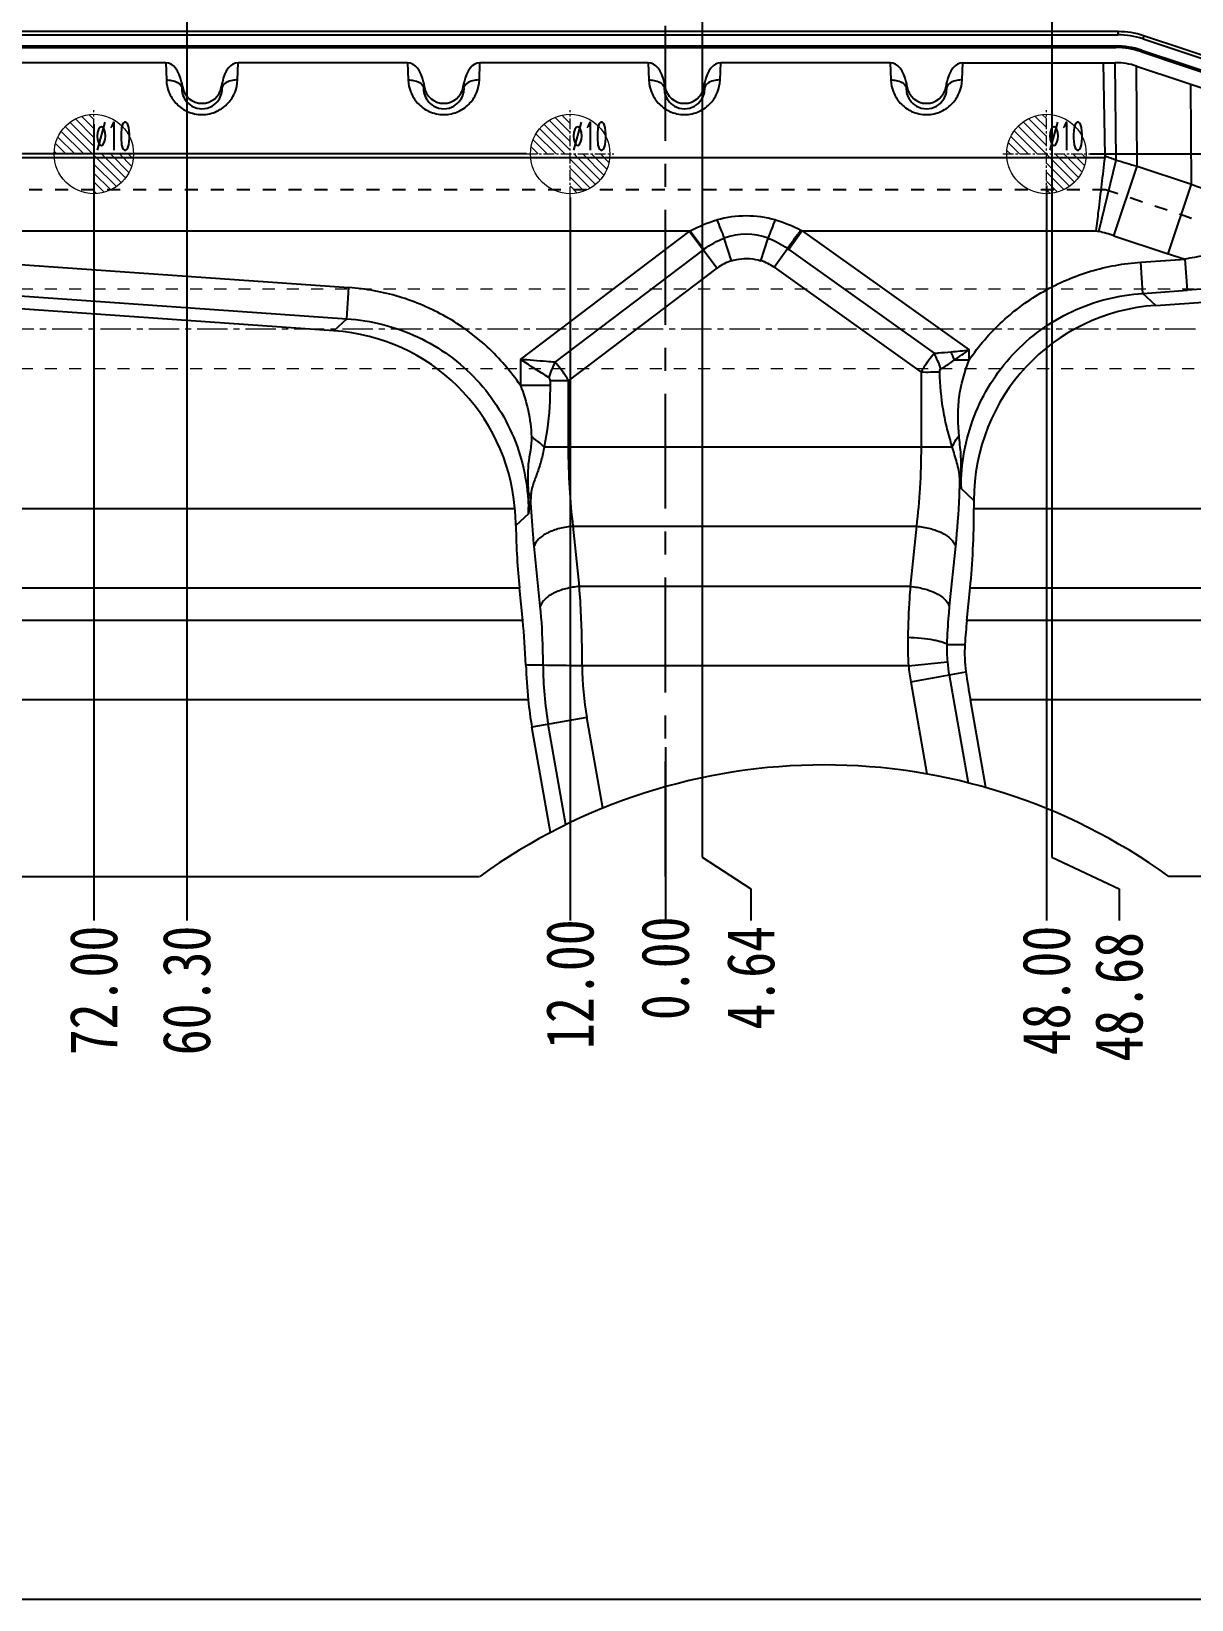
# Model space of a CAD drawing. Header units: millimetres. Extents: x 1205 to 2192, y -3369 to -2218.
# Drawn here: x 1503.3 to 1649.5, y -2752.1 to -2554.6 of the extents above; entities that cross this region are included whole.
import ezdxf

# ---------------------------------------------------------------- set-up
doc = ezdxf.new("R2010")
doc.units = ezdxf.units.MM
doc.header["$LTSCALE"] = 16.335
doc.header["$PDMODE"] = 3
doc.header["$PDSIZE"] = 0.3125
doc.linetypes.add('CENTER', pattern=[0.6, 0.375, -0.075, 0.075, -0.075])
doc.linetypes.add('HIDDEN', pattern=[0.2, 0.1, -0.1])
doc.layers.get('0').update_dxf_attribs({"linetype": 'CONTINUOUS'})
doc.layers.get('Defpoints').update_dxf_attribs({"linetype": 'CONTINUOUS'})
doc.layers.add('cool', color=153, linetype='HIDDEN', lineweight=9)
doc.layers.add('epin', color=13, linetype='CONTINUOUS', lineweight=9)
doc.layers.add('DEFAULT_2', color=8, linetype='HIDDEN')
doc.layers.add('DIM', color=3, linetype='CONTINUOUS')
doc.styles.get("Standard").update_dxf_attribs({"font": 'txt', "width": 0.8})
doc.styles.add('TXT05', font='txt.shx', dxfattribs={"width": 0.5, "bigfont": 'gbcbig.shx'})
doc.dimstyles.new('11', dxfattribs={"dimtxt": 10, "dimasz": 10, "dimexe": 0, "dimexo": 0, "dimgap": 0, "dimtad": 0, "dimzin": 0, "dimdsep": 46, "dimtxsty": 'Standard', "dimcen": 0, "dimclrd": 4, "dimclre": 4, "dimclrt": 6, "dimazin": 0, "dimtfac": 1, "dimtofl": 0, "dimtmove": 0, "dimatfit": 3, "dimfxl": 0, "dimtolj": 1, "dimtzin": 0, "dimarcsym": 0})

# ---------------------------------------------------------------- blocks, each defined once
blk = doc.blocks.new('*D194')
at = {"layer": 'Defpoints', "color": 0, "transparency": 16777216}
for p in [(1522.14, -2484.59), (1523.64, -2487.75)]:
    blk.add_point(p, dxfattribs=at)
at = {"layer": 'DIM', "color": 4, "lineweight": -2, "transparency": 16777216}
blk.add_line((1525.36, -2491.36), (1524.5, -2489.56), dxfattribs=at)
at = {"layer": 'DIM', "color": 4, "transparency": 16777216}
blk.add_solid([(1524.8, -2489.41), (1524.2, -2489.7), (1523.64, -2487.75)], dxfattribs=at)
at = {"layer": 'DIM', "color": 6, "transparency": 16777216, "insert": (1533.61, -2508.73), "char_height": 6, "attachment_point": 5, "rotation": 295.411}
blk.add_mtext('\\A1;∅3.50(\\M+5CFE2\\M+5D5EB)', dxfattribs=at)
blk = doc.blocks.new('02')
at = {"layer": 'cool', "ltscale": 0.932966}
for p, q in [((1262.52, -963.86), (1863.86, -963.86)), ((1262.52, -973.86), (1863.86, -973.86))]:
    blk.add_line(p, q, dxfattribs=at)
at = {"layer": 'cool', "color": 1, "linetype": 'CENTER', "ltscale": 0.621977}
blk.add_line((1248.19, -968.86), (1878.19, -968.86), dxfattribs=at)
blk = doc.blocks.new('epin_ejp_10')
at = {"layer": 'epin'}
h = blk.add_hatch(dxfattribs=at)
h.set_pattern_fill('_ANSI31', color=123, scale=0.25, angle=90, style=0)
h.set_pattern_definition([(135, (-1645.23396, 6741.0989), (-0.56126601, -0.56126601), [])])
h.paths.add_polyline_path([(0, 5, 0.414214), (-5, 0), (0, 0)])
h.paths.add_polyline_path([(5, 0), (0, 0), (0, -5, 0.414214)])
at = {"layer": 'epin', "color": 1, "linetype": 'CENTER', "ltscale": 0.219913}
for p, q in [((0, -5.5), (0, 5.5)), ((-5.5, 0), (5.5, 0))]:
    blk.add_line(p, q, dxfattribs=at)
at = {"layer": 'epin'}
blk.add_circle((0, 0), 5, dxfattribs=at)
at = {"layer": 'epin', "color": 6, "style": 'TXT05', "width": 0.5}
blk.add_text('%%c10', height=3.5, dxfattribs=at).set_placement((0.2, 0.5))
blk = doc.blocks.new('*D256')
at = {"layer": 'Defpoints', "color": 0, "transparency": 16777216}
for p in [(1583.19, -2471.02), (1636.69, -2570.02), (1910.43, -2570.02)]:
    blk.add_point(p, dxfattribs=at)
at = {"layer": 'DIM', "color": 4, "lineweight": -2, "transparency": 16777216}
blk.add_line((1636.69, -2570.02), (1910.43, -2570.02), dxfattribs=at)
at = {"layer": 'DIM', "color": 6, "transparency": 16777216, "insert": (1919.23, -2570.02), "char_height": 6, "attachment_point": 5}
blk.add_mtext('\\A1;99.00', dxfattribs=at)
blk = doc.blocks.new('*D257')
at = {"layer": 'Defpoints', "color": 0, "transparency": 16777216}
for p in [(1583.19, -2471.02), (1681.69, -2575.02), (1910.43, -2578.85)]:
    blk.add_point(p, dxfattribs=at)
at = {"layer": 'DIM', "color": 4, "lineweight": -2, "transparency": 16777216}
for p, q in [((1681.69, -2575.02), (1902.43, -2575.02)), ((1902.43, -2575.02), (1906.43, -2578.85)), ((1906.43, -2578.85), (1910.43, -2578.85))]:
    blk.add_line(p, q, dxfattribs=at)
at = {"layer": 'DIM', "color": 6, "transparency": 16777216, "insert": (1920.43, -2578.85), "char_height": 6, "attachment_point": 5}
blk.add_mtext('\\A1;104.00', dxfattribs=at)
blk = doc.blocks.new('*D258')
at = {"layer": 'Defpoints', "color": 0, "transparency": 16777216}
for p in [(1583.19, -2471.02), (1788.63, -2592.02), (1910.43, -2592.02)]:
    blk.add_point(p, dxfattribs=at)
at = {"layer": 'DIM', "color": 4, "lineweight": -2, "transparency": 16777216}
blk.add_line((1788.63, -2592.02), (1910.43, -2592.02), dxfattribs=at)
at = {"layer": 'DIM', "color": 6, "transparency": 16777216, "insert": (1920.03, -2592.02), "char_height": 6, "attachment_point": 5}
blk.add_mtext('\\A1;121.00', dxfattribs=at)
blk = doc.blocks.new('*D259')
at = {"layer": 'Defpoints', "color": 0, "transparency": 16777216}
for p in [(1583.19, -2471.02), (1838.19, -2631.02), (1910.43, -2631.02)]:
    blk.add_point(p, dxfattribs=at)
at = {"layer": 'DIM', "color": 4, "lineweight": -2, "transparency": 16777216}
blk.add_line((1838.19, -2631.02), (1910.43, -2631.02), dxfattribs=at)
at = {"layer": 'DIM', "color": 6, "transparency": 16777216, "insert": (1914.6, -2631.02), "char_height": 2.5, "attachment_point": 5}
blk.add_mtext('\\A1;160.00', dxfattribs=at)
blk = doc.blocks.new('*D260')
at = {"layer": 'Defpoints', "color": 0, "transparency": 16777216}
for p in [(1583.19, -2471.02), (1583.19, -2644.74), (1583.19, -2666.58)]:
    blk.add_point(p, dxfattribs=at)
at = {"layer": 'DIM', "color": 4, "lineweight": -2, "transparency": 16777216}
blk.add_line((1583.19, -2644.74), (1583.19, -2666.58), dxfattribs=at)
at = {"layer": 'DIM', "color": 6, "transparency": 16777216, "insert": (1583.19, -2672.58), "char_height": 6, "attachment_point": 5, "rotation": 90}
blk.add_mtext('\\A1;0.00', dxfattribs=at)
blk = doc.blocks.new('*D261')
at = {"layer": 'Defpoints', "color": 0, "transparency": 16777216}
for p in [(1583.19, -2471.02), (1587.83, -2486.17), (1593.96, -2666.58)]:
    blk.add_point(p, dxfattribs=at)
at = {"layer": 'DIM', "color": 4, "lineweight": -2, "transparency": 16777216}
for p, q in [((1587.83, -2486.17), (1587.83, -2658.58)), ((1587.83, -2658.58), (1593.96, -2662.58)), ((1593.96, -2662.58), (1593.96, -2666.58))]:
    blk.add_line(p, q, dxfattribs=at)
at = {"layer": 'DIM', "color": 6, "transparency": 16777216, "insert": (1593.96, -2673.78), "char_height": 6, "attachment_point": 5, "rotation": 90}
blk.add_mtext('\\A1;4.64', dxfattribs=at)
blk = doc.blocks.new('*D262')
at = {"layer": 'Defpoints', "color": 0, "transparency": 16777216}
for p in [(1583.19, -2471.02), (1631.88, -2534.89), (1640.34, -2666.58)]:
    blk.add_point(p, dxfattribs=at)
at = {"layer": 'DIM', "color": 4, "lineweight": -2, "transparency": 16777216}
for p, q in [((1631.88, -2534.89), (1631.88, -2658.58)), ((1631.88, -2658.58), (1640.34, -2662.58)), ((1640.34, -2662.58), (1640.34, -2666.58))]:
    blk.add_line(p, q, dxfattribs=at)
at = {"layer": 'DIM', "color": 6, "transparency": 16777216, "insert": (1640.34, -2676.18), "char_height": 6, "attachment_point": 5, "rotation": 90}
blk.add_mtext('\\A1;48.68', dxfattribs=at)
blk = doc.blocks.new('*D263')
at = {"layer": 'Defpoints', "color": 0, "transparency": 16777216}
for p in [(1583.19, -2471.02), (1631.19, -2573.99), (1631.19, -2666.58)]:
    blk.add_point(p, dxfattribs=at)
at = {"layer": 'DIM', "color": 4, "lineweight": -2, "transparency": 16777216}
blk.add_line((1631.19, -2573.99), (1631.19, -2666.58), dxfattribs=at)
at = {"layer": 'DIM', "color": 6, "transparency": 16777216, "insert": (1631.19, -2675.38), "char_height": 6, "attachment_point": 5, "rotation": 90}
blk.add_mtext('\\A1;48.00', dxfattribs=at)
blk = doc.blocks.new('*D264')
at = {"layer": 'Defpoints', "color": 0, "transparency": 16777216}
for p in [(1583.19, -2471.02), (1676.19, -2577.78), (1676.19, -2666.58)]:
    blk.add_point(p, dxfattribs=at)
at = {"layer": 'DIM', "color": 4, "lineweight": -2, "transparency": 16777216}
blk.add_line((1676.19, -2577.78), (1676.19, -2666.58), dxfattribs=at)
at = {"layer": 'DIM', "color": 6, "transparency": 16777216, "insert": (1676.19, -2675.38), "char_height": 6, "attachment_point": 5, "rotation": 90}
blk.add_mtext('\\A1;93.00', dxfattribs=at)
blk = doc.blocks.new('*D265')
at = {"layer": 'Defpoints', "color": 0, "transparency": 16777216}
for p in [(1583.19, -2471.02), (1728.19, -2555.94), (1728.19, -2666.58)]:
    blk.add_point(p, dxfattribs=at)
at = {"layer": 'DIM', "color": 4, "lineweight": -2, "transparency": 16777216}
blk.add_line((1728.19, -2555.94), (1728.19, -2666.58), dxfattribs=at)
at = {"layer": 'DIM', "color": 6, "transparency": 16777216, "insert": (1728.19, -2676.98), "char_height": 6, "attachment_point": 5, "rotation": 90}
blk.add_mtext('\\A1;145.00', dxfattribs=at)
blk = doc.blocks.new('*D266')
at = {"layer": 'Defpoints', "color": 0, "transparency": 16777216}
for p in [(1583.19, -2471.02), (1756.98, -2531.52), (1756.98, -2666.58)]:
    blk.add_point(p, dxfattribs=at)
at = {"layer": 'DIM', "color": 4, "lineweight": -2, "transparency": 16777216}
blk.add_line((1756.98, -2531.52), (1756.98, -2666.58), dxfattribs=at)
at = {"layer": 'DIM', "color": 6, "transparency": 16777216, "insert": (1756.98, -2677.78), "char_height": 6, "attachment_point": 5, "rotation": 90}
blk.add_mtext('\\A1;173.78', dxfattribs=at)
blk = doc.blocks.new('*D267')
at = {"layer": 'Defpoints', "color": 0, "transparency": 16777216}
for p in [(1583.19, -2471.02), (1840.19, -2523.42), (1849.12, -2666.58)]:
    blk.add_point(p, dxfattribs=at)
at = {"layer": 'DIM', "color": 4, "lineweight": -2, "transparency": 16777216}
for p, q in [((1840.19, -2523.42), (1840.19, -2658.58)), ((1840.19, -2658.58), (1849.12, -2662.58)), ((1849.12, -2662.58), (1849.12, -2666.58))]:
    blk.add_line(p, q, dxfattribs=at)
at = {"layer": 'DIM', "color": 6, "transparency": 16777216, "insert": (1849.12, -2677.78), "char_height": 6, "attachment_point": 5, "rotation": 90}
blk.add_mtext('\\A1;257.00', dxfattribs=at)
blk = doc.blocks.new('*D268')
at = {"layer": 'Defpoints', "color": 0, "transparency": 16777216}
for p in [(1583.19, -2471.02), (1838.19, -2631.02), (1838.19, -2666.58)]:
    blk.add_point(p, dxfattribs=at)
at = {"layer": 'DIM', "color": 4, "lineweight": -2, "transparency": 16777216}
blk.add_line((1838.19, -2631.02), (1838.19, -2666.58), dxfattribs=at)
at = {"layer": 'DIM', "color": 6, "transparency": 16777216, "insert": (1838.19, -2677.78), "char_height": 6, "attachment_point": 5, "rotation": 90}
blk.add_mtext('\\A1;255.00', dxfattribs=at)
blk = doc.blocks.new('*D269')
at = {"layer": 'Defpoints', "color": 0, "transparency": 16777216}
for p in [(1583.19, -2471.02), (1571.19, -2575.52), (1571.19, -2666.58)]:
    blk.add_point(p, dxfattribs=at)
at = {"layer": 'DIM', "color": 4, "lineweight": -2, "transparency": 16777216}
blk.add_line((1571.19, -2575.52), (1571.19, -2666.58), dxfattribs=at)
at = {"layer": 'DIM', "color": 6, "transparency": 16777216, "insert": (1571.19, -2674.58), "char_height": 6, "attachment_point": 5, "rotation": 90}
blk.add_mtext('\\A1;12.00', dxfattribs=at)
blk = doc.blocks.new('*D270')
at = {"layer": 'Defpoints', "color": 0, "transparency": 16777216}
for p in [(1583.19, -2471.02), (1522.89, -2486.17), (1522.89, -2666.58)]:
    blk.add_point(p, dxfattribs=at)
at = {"layer": 'DIM', "color": 4, "lineweight": -2, "transparency": 16777216}
blk.add_line((1522.89, -2486.17), (1522.89, -2666.58), dxfattribs=at)
at = {"layer": 'DIM', "color": 6, "transparency": 16777216, "insert": (1522.89, -2675.38), "char_height": 6, "attachment_point": 5, "rotation": 90}
blk.add_mtext('\\A1;60.30', dxfattribs=at)
blk = doc.blocks.new('*D271')
at = {"layer": 'Defpoints', "color": 0, "transparency": 16777216}
for p in [(1583.19, -2471.02), (1511.19, -2566.27), (1511.19, -2666.58)]:
    blk.add_point(p, dxfattribs=at)
at = {"layer": 'DIM', "color": 4, "lineweight": -2, "transparency": 16777216}
blk.add_line((1511.19, -2566.27), (1511.19, -2666.58), dxfattribs=at)
at = {"layer": 'DIM', "color": 6, "transparency": 16777216, "insert": (1511.19, -2675.38), "char_height": 6, "attachment_point": 5, "rotation": 90}
blk.add_mtext('\\A1;72.00', dxfattribs=at)
blk = doc.blocks.new('*D272')
at = {"layer": 'Defpoints', "color": 0, "transparency": 16777216}
for p in [(1583.19, -2471.02), (1457.96, -2486.17), (1457.96, -2666.58)]:
    blk.add_point(p, dxfattribs=at)
at = {"layer": 'DIM', "color": 4, "lineweight": -2, "transparency": 16777216}
blk.add_line((1457.96, -2486.17), (1457.96, -2666.58), dxfattribs=at)
at = {"layer": 'DIM', "color": 6, "transparency": 16777216, "insert": (1457.96, -2677.78), "char_height": 6, "attachment_point": 5, "rotation": 90}
blk.add_mtext('\\A1;125.24', dxfattribs=at)
blk = doc.blocks.new('*D273')
at = {"layer": 'Defpoints', "color": 0, "transparency": 16777216}
for p in [(1583.19, -2471.02), (1451.19, -2567.84), (1451.19, -2666.58)]:
    blk.add_point(p, dxfattribs=at)
at = {"layer": 'DIM', "color": 4, "lineweight": -2, "transparency": 16777216}
blk.add_line((1451.19, -2567.84), (1451.19, -2666.58), dxfattribs=at)
at = {"layer": 'DIM', "color": 6, "transparency": 16777216, "insert": (1451.19, -2676.98), "char_height": 6, "attachment_point": 5, "rotation": 90}
blk.add_mtext('\\A1;132.00', dxfattribs=at)
blk = doc.blocks.new('*D274')
at = {"layer": 'Defpoints', "color": 0, "transparency": 16777216}
for p in [(1583.19, -2471.02), (1399.19, -2570.41), (1399.19, -2666.58)]:
    blk.add_point(p, dxfattribs=at)
at = {"layer": 'DIM', "color": 4, "lineweight": -2, "transparency": 16777216}
blk.add_line((1399.19, -2570.41), (1399.19, -2666.58), dxfattribs=at)
at = {"layer": 'DIM', "color": 6, "transparency": 16777216, "insert": (1399.19, -2676.98), "char_height": 6, "attachment_point": 5, "rotation": 90}
blk.add_mtext('\\A1;184.00', dxfattribs=at)
blk = doc.blocks.new('*D275')
at = {"layer": 'Defpoints', "color": 0, "transparency": 16777216}
for p in [(1583.19, -2471.02), (1343.19, -2546.02), (1343.19, -2666.58)]:
    blk.add_point(p, dxfattribs=at)
at = {"layer": 'DIM', "color": 4, "lineweight": -2, "transparency": 16777216}
blk.add_line((1343.19, -2546.02), (1343.19, -2666.58), dxfattribs=at)
at = {"layer": 'DIM', "color": 6, "transparency": 16777216, "insert": (1343.19, -2677.38), "char_height": 6, "attachment_point": 5, "rotation": 90}
blk.add_mtext('\\A1;240.00', dxfattribs=at)
blk = doc.blocks.new('*D276')
at = {"layer": 'Defpoints', "color": 0, "transparency": 16777216}
for p in [(1583.19, -2471.02), (1328.19, -2631.02), (1321.68, -2666.58)]:
    blk.add_point(p, dxfattribs=at)
at = {"layer": 'DIM', "color": 4, "lineweight": -2, "transparency": 16777216}
for p, q in [((1328.19, -2631.02), (1328.19, -2658.58)), ((1328.19, -2658.58), (1321.68, -2662.58)), ((1321.68, -2662.58), (1321.68, -2666.58))]:
    blk.add_line(p, q, dxfattribs=at)
at = {"layer": 'DIM', "color": 6, "transparency": 16777216, "insert": (1321.68, -2677.78), "char_height": 6, "attachment_point": 5, "rotation": 90}
blk.add_mtext('\\A1;255.00', dxfattribs=at)
blk = doc.blocks.new('*D277')
at = {"layer": 'Defpoints', "color": 0, "transparency": 16777216}
for p in [(1583.19, -2471.02), (1330.19, -2519.41), (1330.19, -2666.58)]:
    blk.add_point(p, dxfattribs=at)
at = {"layer": 'DIM', "color": 4, "lineweight": -2, "transparency": 16777216}
blk.add_line((1330.19, -2519.41), (1330.19, -2666.58), dxfattribs=at)
at = {"layer": 'DIM', "color": 6, "transparency": 16777216, "insert": (1330.19, -2677.78), "char_height": 6, "attachment_point": 5, "rotation": 90}
blk.add_mtext('\\A1;253.00', dxfattribs=at)
blk = doc.blocks.new('*D278')
at = {"layer": 'Defpoints', "color": 0, "transparency": 16777216}
for p in [(1583.19, -2471.02), (1322.19, -2485.81), (1310.41, -2666.58)]:
    blk.add_point(p, dxfattribs=at)
at = {"layer": 'DIM', "color": 4, "lineweight": -2, "transparency": 16777216}
for p, q in [((1322.19, -2485.81), (1322.19, -2658.58)), ((1322.19, -2658.58), (1310.41, -2662.58)), ((1310.41, -2662.58), (1310.41, -2666.58))]:
    blk.add_line(p, q, dxfattribs=at)
at = {"layer": 'DIM', "color": 6, "transparency": 16777216, "insert": (1310.41, -2676.98), "char_height": 6, "attachment_point": 5, "rotation": 90}
blk.add_mtext('\\A1;261.00', dxfattribs=at)
blk = doc.blocks.new('*D280')
at = {"layer": 'Defpoints', "color": 0, "transparency": 16777216}
for p in [(1583.19, -2471.02), (1261.05, -2570.02), (1565.69, -2570.02)]:
    blk.add_point(p, dxfattribs=at)
at = {"layer": 'DIM', "color": 4, "lineweight": -2, "transparency": 16777216}
blk.add_line((1565.69, -2570.02), (1261.05, -2570.02), dxfattribs=at)
at = {"layer": 'DIM', "color": 6, "transparency": 16777216, "insert": (1252.25, -2570.02), "char_height": 6, "attachment_point": 5}
blk.add_mtext('\\A1;99.00', dxfattribs=at)
blk = doc.blocks.new('*D281')
at = {"layer": 'Defpoints', "color": 0, "transparency": 16777216}
for p in [(1583.19, -2471.02), (1393.69, -2574.02), (1261.05, -2579.73)]:
    blk.add_point(p, dxfattribs=at)
at = {"layer": 'DIM', "color": 4, "lineweight": -2, "transparency": 16777216}
for p, q in [((1269.05, -2574.02), (1265.05, -2579.73)), ((1393.69, -2574.02), (1269.05, -2574.02)), ((1265.05, -2579.73), (1261.05, -2579.73))]:
    blk.add_line(p, q, dxfattribs=at)
at = {"layer": 'DIM', "color": 6, "transparency": 16777216, "insert": (1251.05, -2579.73), "char_height": 6, "attachment_point": 5}
blk.add_mtext('\\A1;103.00', dxfattribs=at)
blk = doc.blocks.new('*D282')
at = {"layer": 'Defpoints', "color": 0, "transparency": 16777216}
for p in [(1583.19, -2471.02), (1261.05, -2592.02), (1314.9, -2592.02)]:
    blk.add_point(p, dxfattribs=at)
at = {"layer": 'DIM', "color": 4, "lineweight": -2, "transparency": 16777216}
blk.add_line((1314.9, -2592.02), (1261.05, -2592.02), dxfattribs=at)
at = {"layer": 'DIM', "color": 6, "transparency": 16777216, "insert": (1251.45, -2592.02), "char_height": 6, "attachment_point": 5}
blk.add_mtext('\\A1;121.00', dxfattribs=at)
blk = doc.blocks.new('*D283')
at = {"layer": 'Defpoints', "color": 0, "transparency": 16777216}
for p in [(1583.19, -2471.02), (1261.05, -2631.02), (1323.7, -2631.02)]:
    blk.add_point(p, dxfattribs=at)
at = {"layer": 'DIM', "color": 4, "lineweight": -2, "transparency": 16777216}
blk.add_line((1323.7, -2631.02), (1261.05, -2631.02), dxfattribs=at)
at = {"layer": 'DIM', "color": 6, "transparency": 16777216, "insert": (1251.05, -2631.02), "char_height": 6, "attachment_point": 5}
blk.add_mtext('\\A1;160.00', dxfattribs=at)
blk = doc.blocks.new('*D336')
at = {"layer": 'Defpoints', "color": 0, "transparency": 16777216}
for p in [(1583.19, -2471.02), (1473.19, -2639.82), (1473.19, -2668.99)]:
    blk.add_point(p, dxfattribs=at)
at = {"layer": 'DIM', "color": 4, "lineweight": -2, "transparency": 16777216}
blk.add_line((1473.19, -2639.82), (1473.19, -2668.99), dxfattribs=at)
at = {"layer": 'DIM', "color": 6, "transparency": 16777216, "insert": (1473.19, -2676.66), "char_height": 2.5, "attachment_point": 5, "rotation": 90}
blk.add_mtext('\\A1;{\\H2x;110.00}', dxfattribs=at)
blk = doc.blocks.new('*D337')
at = {"layer": 'Defpoints', "color": 0, "transparency": 16777216}
for p in [(1583.19, -2471.02), (1693.19, -2639.82), (1693.19, -2668.47)]:
    blk.add_point(p, dxfattribs=at)
at = {"layer": 'DIM', "color": 4, "lineweight": -2, "transparency": 16777216}
blk.add_line((1693.19, -2639.82), (1693.19, -2668.47), dxfattribs=at)
at = {"layer": 'DIM', "color": 6, "transparency": 16777216, "insert": (1693.19, -2676.14), "char_height": 2.5, "attachment_point": 5, "rotation": 90}
blk.add_mtext('\\A1;{\\H2x;110.00}', dxfattribs=at)

msp = doc.modelspace()

# ---------------------------------------------------------------- linework, layer by layer
at = {"color": 1, "linetype": 'CENTER', "ltscale": 2.363514}
msp.add_line((1583.194, -2661.018), (1583.194, -2281.018), dxfattribs=at)
at = {"color": 7, "linetype": 'Continuous'}
for p, q in [((1640.247, -2554.605), (1415.59, -2554.605)), ((1415.656, -2555.011), (1640.181, -2555.011)), ((1640.181, -2555.011), (1640.247, -2554.605)), ((1643.421, -2555.12), (1643.355, -2555.526)), ((1643.355, -2555.526), (1655.34, -2559.521)), ((1655.406, -2559.115), (1643.421, -2555.12)), ((1415.916, -2556.412), (1639.921, -2556.412)), ((1415.916, -2556.615), (1639.921, -2556.615)), ((1639.921, -2556.615), (1639.921, -2556.412)), ((1643.095, -2557.13), (1643.159, -2556.938)), ((1643.095, -2557.13), (1655.079, -2561.125)), ((1643.159, -2556.938), (1655.143, -2560.933)), ((1520.252, -2558.521), (1499.917, -2558.521)), ((1520.252, -2558.521), (1520.331, -2560.697)), ((1529.298, -2560.697), (1529.378, -2558.521)), ((1550.712, -2558.521), (1529.378, -2558.521)), ((1550.712, -2558.521), (1550.791, -2560.697)), ((1559.758, -2560.697), (1559.837, -2558.521)), ((1581.031, -2558.521), (1559.837, -2558.521)), ((1581.031, -2558.521), (1581.11, -2560.697)), ((1590.078, -2560.697), (1590.157, -2558.521)), ((1611.518, -2558.521), (1590.157, -2558.521)), ((1611.518, -2558.521), (1611.597, -2560.697)), ((1620.564, -2560.697), (1620.644, -2558.521)), ((1620.644, -2558.521), (1639.855, -2558.521)), ((1638.577, -2570.264), (1638.392, -2558.521)), ((1639.987, -2570.777), (1639.855, -2558.521)), ((1642.554, -2558.959), (1654.539, -2562.954)), ((1642.614, -2571.554), (1642.554, -2558.959)), ((1522.249, -2560.983), (1522.271, -2561.586)), ((1522.249, -2560.983), (1522.353, -2561.572)), ((1522.353, -2561.572), (1522.271, -2561.586)), ((1527.277, -2561.572), (1527.381, -2560.983)), ((1527.277, -2561.572), (1527.359, -2561.586)), ((1527.359, -2561.586), (1527.381, -2560.983)), ((1552.709, -2560.983), (1552.731, -2561.586)), ((1552.709, -2560.983), (1552.813, -2561.572)), ((1552.813, -2561.572), (1552.731, -2561.586)), ((1557.737, -2561.572), (1557.84, -2560.983)), ((1557.737, -2561.572), (1557.818, -2561.586)), ((1557.818, -2561.586), (1557.84, -2560.983)), ((1583.028, -2560.983), (1583.132, -2561.572)), ((1583.028, -2560.983), (1583.05, -2561.586)), ((1583.132, -2561.572), (1583.05, -2561.586)), ((1588.056, -2561.572), (1588.16, -2560.983)), ((1588.056, -2561.572), (1588.138, -2561.586)), ((1588.138, -2561.586), (1588.16, -2560.983)), ((1613.515, -2560.983), (1613.537, -2561.586)), ((1613.515, -2560.983), (1613.619, -2561.572)), ((1613.619, -2561.572), (1613.537, -2561.586)), ((1618.543, -2561.572), (1618.647, -2560.983)), ((1618.543, -2561.572), (1618.625, -2561.586)), ((1618.625, -2561.586), (1618.647, -2560.983)), ((1649.459, -2573.836), (1649.397, -2561.24)), ((1417.156, -2570.451), (1638.567, -2570.451)), ((1637.787, -2579.765), (1639.987, -2570.777)), ((1639.694, -2580.315), (1642.614, -2571.554)), ((1642.614, -2571.554), (1649.459, -2573.836)), ((1646.538, -2582.596), (1649.459, -2573.836)), ((1440.899, -2579.685), (1586.292, -2579.697)), ((1440.899, -2579.685), (1543.322, -2586.848)), ((1586.324, -2579.685), (1588.052, -2582.02)), ((1600.419, -2579.685), (1598.731, -2582.049)), ((1600.419, -2579.685), (1637.463, -2579.685)), ((1600.419, -2579.685), (1621.456, -2594.707)), ((1637.463, -2579.685), (1637.787, -2579.765)), ((1564.931, -2595.895), (1586.292, -2579.697)), ((1586.218, -2579.764), (1589.727, -2584.394)), ((1591.516, -2583.462), (1590.601, -2580.625)), ((1595.223, -2583.462), (1596.139, -2580.625)), ((1639.694, -2580.315), (1646.538, -2582.596)), ((1541.426, -2592.289), (1392.078, -2581.846)), ((1440.624, -2583.615), (1543.048, -2590.777)), ((1569.288, -2596.238), (1587.973, -2582.079)), ((1596.875, -2584.293), (1598.563, -2581.929)), ((1598.731, -2582.049), (1617.042, -2595.125)), ((1643.065, -2583.645), (1648.677, -2583.253)), ((1648.952, -2587.182), (1648.677, -2583.253)), ((1570.993, -2598.591), (1589.727, -2584.394)), ((1596.875, -2584.293), (1615.394, -2597.517)), ((1643.34, -2587.575), (1643.065, -2583.645)), ((1543.048, -2590.777), (1543.322, -2586.848)), ((1643.34, -2587.575), (1648.952, -2587.182)), ((1644.961, -2589.087), (1643.34, -2587.575)), ((1644.961, -2589.087), (1677.681, -2586.799)), ((1543.048, -2590.777), (1541.426, -2592.289)), ((1621.456, -2595.959), (1621.456, -2594.707)), ((1564.931, -2595.895), (1564.931, -2599.162)), ((1619.599, -2595.959), (1621.456, -2595.959)), ((1568.662, -2599.162), (1564.931, -2599.162)), ((1568.662, -2598.591), (1568.662, -2599.162)), ((1570.993, -2598.591), (1568.662, -2598.591)), ((1570.993, -2606.908), (1570.993, -2598.591)), ((1615.394, -2597.517), (1615.394, -2606.908)), ((1567.913, -2606.908), (1619.335, -2606.908)), ((1622.058, -2613.647), (1620.437, -2612.135)), ((1372.192, -2614.659), (1564.234, -2614.659)), ((1622.058, -2613.647), (1622.058, -2614.659)), ((1622.058, -2614.659), (1696.893, -2614.659)), ((1565.95, -2615.337), (1564.35, -2616.83)), ((1571.584, -2616.908), (1614.803, -2616.908)), ((1572.356, -2624.493), (1571.584, -2616.908)), ((1614.803, -2616.908), (1614.031, -2624.493)), ((1567.432, -2626.993), (1566.66, -2619.408)), ((1619.728, -2619.408), (1618.955, -2626.993)), ((1371.993, -2624.659), (1564.802, -2624.659)), ((1565.221, -2628.781), (1564.802, -2624.659)), ((1614.031, -2624.493), (1572.356, -2624.493)), ((1621.166, -2628.781), (1621.586, -2624.659)), ((1621.586, -2624.659), (1697.093, -2624.659)), ((1565.221, -2628.781), (1371.26, -2628.781)), ((1697.826, -2628.781), (1621.166, -2628.781)), ((1618.644, -2631.793), (1620.916, -2631.793)), ((1567.786, -2634.418), (1565.609, -2634.418)), ((1613.812, -2634.493), (1572.71, -2634.493)), ((1613.812, -2634.493), (1618.712, -2634.001)), ((1614.087, -2636.485), (1621.052, -2635.257)), ((1614.087, -2636.485), (1616.137, -2648.108)), ((1618.937, -2635.63), (1621.334, -2649.224)), ((1565.906, -2638.781), (1366.017, -2638.781)), ((1703.068, -2638.781), (1621.617, -2638.781)), ((1623.565, -2649.825), (1621.617, -2638.781)), ((1573.287, -2641.014), (1566.377, -2642.232)), ((1568.714, -2655.485), (1566.377, -2642.232)), ((1570.665, -2654.495), (1568.438, -2641.869)), ((1575.299, -2652.423), (1573.287, -2641.014)), ((1339.194, -2661.018), (1559.795, -2661.018)), ((1827.194, -2661.018), (1646.592, -2661.018))]:
    msp.add_line(p, q, dxfattribs=at)
msp.add_lwpolyline([(1205.268, -2217.543), (2177.262, -2217.543), (2177.262, -2752.101), (1205.268, -2752.101)], close=True)
for centre, radius, start, end in [((1639.91, -2566.717), 10.305, 71.62431, 89.94074), ((1639.846, -2567.112), 8.591, 71.62431, 89.94073), ((1524.815, -2561.138), 2.5, 190, 350), ((1555.275, -2561.138), 2.5, 190, 350), ((1585.594, -2561.138), 2.5, 190, 350), ((1616.081, -2561.138), 2.5, 190, 350), ((1637.182, -2570.287), 1.395, 353.24454, 0.92353), ((1593.37, -2591.62), 13.791, 74.50298, 105.49308), ((1741.425, -2519.158), 162.869, 201.30371, 202.1729), ((1445.789, -2519.298), 162.376, 337.80975, 338.6816), ((1616.855, -2547.458), 36.177, 242.67854, 242.97747), ((1593.37, -2588.154), 8.022, 69.80427, 110.19092), ((1632.005, -2603.383), 24.316, 71.56672, 76.2447), ((1593.37, -2589.202), 8.936, 126.51747, 127.15397), ((1593.37, -2589.202), 6.031, 107.89474, 127.15397), ((1593.37, -2589.202), 6.031, 54.47118, 72.10505), ((1638.217, -2526.751), 67.949, 234.2972, 234.47154), ((1661.247, -2538.483), 46.501, 251.56027, 254.31679), ((1677.226, -2739.777), 159.107, 98.61217, 100.33686), ((1711.793, -3492.707), 907.703, 93.676366, 93.969857), ((1606.842, -2600.655), 11.603, 17.83247, 28.46648), ((1573.01, -2117.021), 480.137, 275.51692, 275.79101), ((1598.122, -2604.327), 23.049, 21.28767, 24.0511), ((1400.525, -2268.961), 393.6, 303.82025, 304.14631), ((1579.59, -2601.503), 11.57, 152.93064, 163.24284), ((1652.395, -2611.06), 31.976, 178.72907, 181.92714), ((1533.306, -2614.255), 32.662, 358.10098, 2.94766), ((1532.307, -2617.456), 32.049, 1.1198, 5.00671), ((1649.956, -2631.768), 36.247, 178.61727, 184.31251), ((1634.456, -2632.416), 15.824, 177.74601, 185.75146), ((1637.466, -2632.878), 16.586, 176.25035, 188.24569), ((1640.833, -2631.49), 75.281, 182.22899, 185.55758), ((1610.694, -2634.418), 42.907, 180, 190), ((1610.694, -2634.418), 37.983, 180.11396, 190), ((1640.694, -2631.793), 27.017, 185.73605, 190), ((1640.694, -2631.793), 22.093, 185.73605, 190), ((1610.694, -2634.418), 45, 185.56355, 190), ((1603.194, -2721.018), 74.05, 54.12167, 125.87833)]:
    msp.add_arc(centre, radius, start, end, dxfattribs=at)
for centre, major_axis, ratio, start_param, end_param in [((1640.177, -2565.074), (1.612, 9.934), 0.9985935, -0.1606529, 0.1606529), ((1640.243, -2564.669), (1.612, 9.934), 0.9985935, -0.1606529, 0.1606529), ((1639.916, -2566.679), (1.612, 9.934), 0.9985935, -0.1606529, 0.1606529), ((1520.325, -2561.769), (-0.118, 3.248), 0.6153903, -1.3486707, -0.022425), ((1529.304, -2561.769), (0.118, 3.248), 0.6153903, 0.022425, 1.3486707), ((1550.785, -2561.769), (-0.118, 3.248), 0.6153903, -1.3486707, -0.022425), ((1559.764, -2561.769), (0.118, 3.248), 0.6153903, 0.022425, 1.3486707), ((1581.105, -2561.769), (-0.118, 3.248), 0.6153903, -1.3486707, -0.022425), ((1590.083, -2561.769), (0.118, 3.248), 0.6153903, 0.022425, 1.3486707), ((1611.592, -2561.769), (-0.118, 3.248), 0.6153903, -1.3486707, -0.022425), ((1620.57, -2561.769), (0.118, 3.248), 0.6153903, 0.022425, 1.3486707), ((1647.444, -2614.361), (-18.808, 17.538), 0.9721448, -0.7364165, 0.7364165), ((1538.943, -2617.563), (-18.808, -17.538), 0.9721448, 2.4918667, 3.8780091), ((1618.532, -2614.659), (0, 20), 0.176327, -2.0943951, -1.5707963), ((1567.856, -2614.659), (0, 20), 0.176327, -4.6036429, -4.1887902), ((1562.167, -2638.781), (0, 20), 0.176327, -1.3508913, -1.0471976), ((1624.22, -2638.781), (0, 20), 0.176327, 1.0471976, 1.2138978), ((1625.198, -2638.781), (-3.638, 19.99), 0.1734805, 1.3621114, 1.5392369)]:
    msp.add_ellipse(centre, major_axis=major_axis, ratio=ratio, start_param=start_param, end_param=end_param, dxfattribs=at)
for points, knots in [([(1520.331, -2560.697), (1520.548, -2560.692), (1521.259, -2560.74), (1522.077, -2561.112), (1522.271, -2561.586)], [0, 0, 0, 0, 0.2979173, 1, 1, 1, 1]), ([(1520.331, -2560.697), (1520.35, -2561.215), (1520.573, -2562.278), (1521.467, -2563.709), (1522.935, -2564.787), (1524.819, -2565.202), (1526.702, -2564.784), (1528.166, -2563.704), (1529.057, -2562.275), (1529.279, -2561.214), (1529.298, -2560.697)], [0, 0, 0, 0, 0.1131655, 0.2318238, 0.3607437, 0.5002938, 0.639856, 0.7686218, 0.887059, 1, 1, 1, 1]), ([(1522.271, -2561.586), (1522.252, -2561.867), (1522.311, -2562.466), (1522.727, -2563.341), (1523.569, -2564.106), (1524.817, -2564.44), (1526.064, -2564.104), (1526.904, -2563.339), (1527.318, -2562.465), (1527.377, -2561.867), (1527.359, -2561.586)], [0, 0, 0, 0, 0.1017009, 0.2126932, 0.3425921, 0.5002813, 0.6579372, 0.7876219, 0.8984274, 1, 1, 1, 1]), ([(1529.298, -2560.697), (1529.081, -2560.692), (1528.371, -2560.74), (1527.553, -2561.112), (1527.359, -2561.586)], [0, 0, 0, 0, 0.2979175, 1, 1, 1, 1]), ([(1550.791, -2560.697), (1551.008, -2560.692), (1551.719, -2560.74), (1552.537, -2561.112), (1552.731, -2561.586)], [0, 0, 0, 0, 0.2979173, 1, 1, 1, 1]), ([(1550.791, -2560.697), (1550.81, -2561.215), (1551.033, -2562.278), (1551.927, -2563.709), (1553.395, -2564.787), (1555.279, -2565.202), (1557.162, -2564.784), (1558.626, -2563.704), (1559.517, -2562.275), (1559.739, -2561.214), (1559.758, -2560.697)], [0, 0, 0, 0, 0.1131655, 0.2318238, 0.3607437, 0.5002938, 0.639856, 0.7686218, 0.887059, 1, 1, 1, 1]), ([(1552.731, -2561.586), (1552.712, -2561.867), (1552.771, -2562.466), (1553.187, -2563.341), (1554.029, -2564.106), (1555.277, -2564.44), (1556.524, -2564.104), (1557.364, -2563.339), (1557.778, -2562.465), (1557.837, -2561.867), (1557.818, -2561.586)], [0, 0, 0, 0, 0.1017009, 0.2126932, 0.3425921, 0.5002813, 0.6579372, 0.7876219, 0.8984274, 1, 1, 1, 1]), ([(1559.758, -2560.697), (1559.541, -2560.692), (1558.83, -2560.74), (1558.012, -2561.112), (1557.818, -2561.586)], [0, 0, 0, 0, 0.2979175, 1, 1, 1, 1]), ([(1581.11, -2560.697), (1581.328, -2560.692), (1582.038, -2560.74), (1582.856, -2561.112), (1583.05, -2561.586)], [0, 0, 0, 0, 0.2979173, 1, 1, 1, 1]), ([(1581.11, -2560.697), (1581.129, -2561.215), (1581.352, -2562.278), (1582.247, -2563.709), (1583.714, -2564.787), (1585.598, -2565.202), (1587.481, -2564.784), (1588.945, -2563.704), (1589.837, -2562.275), (1590.059, -2561.214), (1590.078, -2560.697)], [0, 0, 0, 0, 0.1131655, 0.2318238, 0.3607437, 0.5002938, 0.639856, 0.7686218, 0.887059, 1, 1, 1, 1]), ([(1583.05, -2561.586), (1583.032, -2561.867), (1583.091, -2562.466), (1583.506, -2563.341), (1584.348, -2564.106), (1585.596, -2564.44), (1586.843, -2564.104), (1587.683, -2563.339), (1588.097, -2562.465), (1588.156, -2561.867), (1588.138, -2561.586)], [0, 0, 0, 0, 0.1017009, 0.2126932, 0.3425921, 0.5002813, 0.6579372, 0.7876219, 0.8984274, 1, 1, 1, 1]), ([(1590.078, -2560.697), (1589.86, -2560.692), (1589.15, -2560.74), (1588.332, -2561.112), (1588.138, -2561.586)], [0, 0, 0, 0, 0.2979175, 1, 1, 1, 1]), ([(1611.597, -2560.697), (1611.815, -2560.692), (1612.525, -2560.74), (1613.343, -2561.112), (1613.537, -2561.586)], [0, 0, 0, 0, 0.2979173, 1, 1, 1, 1]), ([(1611.597, -2560.697), (1611.616, -2561.215), (1611.839, -2562.278), (1612.734, -2563.709), (1614.201, -2564.787), (1616.085, -2565.202), (1617.968, -2564.784), (1619.432, -2563.704), (1620.324, -2562.275), (1620.546, -2561.214), (1620.564, -2560.697)], [0, 0, 0, 0, 0.1131655, 0.2318238, 0.3607437, 0.5002938, 0.639856, 0.7686218, 0.887059, 1, 1, 1, 1]), ([(1613.537, -2561.586), (1613.519, -2561.867), (1613.578, -2562.466), (1613.993, -2563.341), (1614.835, -2564.106), (1616.083, -2564.44), (1617.33, -2564.104), (1618.17, -2563.339), (1618.584, -2562.465), (1618.643, -2561.867), (1618.625, -2561.586)], [0, 0, 0, 0, 0.1017009, 0.2126932, 0.3425921, 0.5002813, 0.6579372, 0.7876219, 0.8984274, 1, 1, 1, 1]), ([(1620.564, -2560.697), (1620.347, -2560.692), (1619.637, -2560.74), (1618.819, -2561.112), (1618.625, -2561.586)], [0, 0, 0, 0, 0.2979175, 1, 1, 1, 1]), ([(1637.463, -2579.685), (1637.562, -2578.861), (1637.932, -2575.783), (1638.299, -2572.705), (1638.567, -2570.451)], [0, 0, 0, 0, 0.2677888, 1, 1, 1, 1]), ([(1586.212, -2579.717), (1586.22, -2579.724), (1586.248, -2579.734), (1586.283, -2579.705), (1586.31, -2579.692), (1586.324, -2579.685)], [0, 0, 0, 0, 0.2523607, 0.6246441, 1, 1, 1, 1]), ([(1600.251, -2579.599), (1600.105, -2579.801), (1599.542, -2580.578), (1598.98, -2581.355), (1598.563, -2581.929)], [0, 0, 0, 0, 0.2602847, 1, 1, 1, 1]), ([(1591.516, -2583.462), (1591.815, -2583.366), (1593.031, -2583.086), (1594.335, -2583.176), (1595.223, -2583.462)], [0, 0, 0, 0, 0.251373, 1, 1, 1, 1]), ([(1621.456, -2595.959), (1622.663, -2594.191), (1625.49, -2590.919), (1630.723, -2587.107), (1636.677, -2584.566), (1640.93, -2583.795), (1643.065, -2583.645)], [0, 0, 0, 0, 0.2500012, 0.4999855, 0.7499764, 1, 1, 1, 1]), ([(1564.931, -2599.162), (1563.725, -2597.394), (1560.898, -2594.121), (1555.665, -2590.309), (1549.71, -2587.768), (1545.458, -2586.997), (1543.322, -2586.848)], [0, 0, 0, 0, 0.2500012, 0.4999851, 0.7499764, 1, 1, 1, 1]), ([(1620.437, -2612.135), (1620.43, -2610.594), (1620.699, -2607.502), (1621.954, -2603.024), (1624.031, -2598.861), (1626.863, -2595.169), (1630.348, -2592.086), (1634.357, -2589.724), (1638.736, -2588.16), (1641.802, -2587.676), (1643.34, -2587.575)], [0, 0, 0, 0, 0.1249857, 0.2499834, 0.3749898, 0.5000028, 0.6250091, 0.750002, 0.8749995, 1, 1, 1, 1]), ([(1543.048, -2590.777), (1544.586, -2590.878), (1547.651, -2591.362), (1552.03, -2592.927), (1556.038, -2595.288), (1559.524, -2598.371), (1562.356, -2602.063), (1564.433, -2606.226), (1565.688, -2610.704), (1565.957, -2613.796), (1565.95, -2615.337)], [0, 0, 0, 0, 0.1249885, 0.249981, 0.374981, 0.4999871, 0.6249941, 0.7499967, 0.8750015, 1, 1, 1, 1]), ([(1615.394, -2597.517), (1615.517, -2597.296), (1615.999, -2596.455), (1616.57, -2595.664), (1617.042, -2595.125)], [0, 0, 0, 0, 0.2604717, 1, 1, 1, 1]), ([(1617.042, -2595.125), (1617.216, -2595.109), (1617.926, -2595.045), (1618.635, -2594.985), (1619.171, -2594.933)], [0, 0, 0, 0, 0.2453537, 1, 1, 1, 1]), ([(1569.288, -2596.238), (1568.934, -2596.215), (1567.481, -2596.111), (1566.029, -2595.987), (1564.931, -2595.895)], [0, 0, 0, 0, 0.2433431, 1, 1, 1, 1]), ([(1568.512, -2598.167), (1568.221, -2597.989), (1567.021, -2597.242), (1565.833, -2596.477), (1564.931, -2595.895)], [0, 0, 0, 0, 0.2410156, 1, 1, 1, 1]), ([(1570.993, -2598.591), (1570.867, -2598.372), (1570.363, -2597.544), (1569.776, -2596.764), (1569.288, -2596.238)], [0, 0, 0, 0, 0.2604475, 1, 1, 1, 1]), ([(1617.888, -2597.102), (1618.029, -2597.014), (1618.609, -2596.647), (1619.179, -2596.264), (1619.599, -2595.959)], [0, 0, 0, 0, 0.2434528, 1, 1, 1, 1]), ([(1620.18, -2605.471), (1620.114, -2604.684), (1620.016, -2603.086), (1620.198, -2599.856), (1620.859, -2597.475), (1621.456, -2595.959)], [0, 0, 0, 0, 0.2447652, 0.495269, 1, 1, 1, 1]), ([(1564.931, -2599.162), (1565.338, -2600.194), (1566.006, -2602.315), (1566.282, -2604.525), (1566.316, -2605.628)], [0, 0, 0, 0, 0.501409, 1, 1, 1, 1]), ([(1568.662, -2599.162), (1568.662, -2599.813), (1568.614, -2602.409), (1568.324, -2605.007), (1567.913, -2606.908)], [0, 0, 0, 0, 0.2509398, 1, 1, 1, 1]), ([(1617.751, -2597.512), (1617.37, -2597.508), (1616.585, -2597.526), (1615.799, -2597.52), (1615.394, -2597.517)], [0, 0, 0, 0, 0.4845528, 1, 1, 1, 1]), ([(1619.335, -2606.908), (1619.106, -2606.167), (1618.666, -2604.655), (1618.011, -2601.534), (1617.803, -2599.123), (1617.751, -2597.512)], [0, 0, 0, 0, 0.2435268, 0.4939669, 1, 1, 1, 1]), ([(1566.316, -2605.628), (1566.35, -2606.789), (1565.741, -2609.08), (1565.866, -2611.416), (1565.925, -2612.576)], [0, 0, 0, 0, 0.500054, 1, 1, 1, 1]), ([(1567.913, -2606.908), (1567.819, -2607.49), (1567.576, -2608.632), (1567.121, -2609.999), (1566.726, -2611.04), (1566.463, -2611.797), (1566.277, -2612.583), (1566.231, -2613.126), (1566.221, -2613.406)], [0, 0, 0, 0, 0.2624704, 0.5187888, 0.6410383, 0.7583818, 0.875209, 1, 1, 1, 1]), ([(1567.913, -2606.908), (1567.792, -2606.798), (1567.279, -2606.348), (1566.738, -2605.931), (1566.316, -2605.63)], [0, 0, 0, 0, 0.2394669, 1, 1, 1, 1]), ([(1571.584, -2616.908), (1571.38, -2615.309), (1571.087, -2611.978), (1570.993, -2608.637), (1570.993, -2606.908)], [0, 0, 0, 0, 0.4825121, 1, 1, 1, 1]), ([(1615.394, -2606.908), (1615.394, -2608.636), (1615.3, -2611.978), (1615.007, -2615.309), (1614.803, -2616.908)], [0, 0, 0, 0, 0.517427, 1, 1, 1, 1]), ([(1619.335, -2606.908), (1619.393, -2606.786), (1619.643, -2606.289), (1619.937, -2605.815), (1620.18, -2605.471)], [0, 0, 0, 0, 0.2429606, 1, 1, 1, 1]), ([(1620.262, -2610.894), (1620.247, -2610.548), (1620.178, -2609.874), (1619.919, -2608.892), (1619.612, -2607.918), (1619.423, -2607.251), (1619.335, -2606.908)], [0, 0, 0, 0, 0.2535554, 0.4930775, 0.7409704, 1, 1, 1, 1]), ([(1620.427, -2610.35), (1620.444, -2609.525), (1620.471, -2607.891), (1620.248, -2606.273), (1620.18, -2605.471)], [0, 0, 0, 0, 0.5063611, 1, 1, 1, 1]), ([(1620.262, -2610.894), (1620.241, -2611.636), (1620.136, -2614.478), (1619.94, -2617.317), (1619.728, -2619.408)], [0, 0, 0, 0, 0.2608974, 1, 1, 1, 1]), ([(1620.437, -2612.135), (1620.421, -2612.033), (1620.362, -2611.62), (1620.305, -2611.206), (1620.262, -2610.894)], [0, 0, 0, 0, 0.2465685, 1, 1, 1, 1]), ([(1566.221, -2613.406), (1566.205, -2613.336), (1566.132, -2613.051), (1566.023, -2612.775), (1565.925, -2612.576)], [0, 0, 0, 0, 0.2437778, 1, 1, 1, 1]), ([(1566.221, -2613.406), (1566.199, -2613.568), (1566.11, -2614.212), (1566.022, -2614.856), (1565.95, -2615.337)], [0, 0, 0, 0, 0.2518882, 1, 1, 1, 1]), ([(1566.66, -2619.408), (1566.611, -2618.93), (1566.423, -2616.933), (1566.293, -2614.93), (1566.221, -2613.406)], [0, 0, 0, 0, 0.2394073, 1, 1, 1, 1]), ([(1571.584, -2616.908), (1571.001, -2616.952), (1569.885, -2617.134), (1568.393, -2617.67), (1567.255, -2618.397), (1566.759, -2619.074), (1566.66, -2619.408)], [0, 0, 0, 0, 0.3042095, 0.5844741, 0.8186618, 1, 1, 1, 1]), ([(1614.803, -2616.908), (1615.387, -2616.952), (1616.503, -2617.134), (1617.994, -2617.67), (1619.132, -2618.397), (1619.629, -2619.074), (1619.728, -2619.408)], [0, 0, 0, 0, 0.3042096, 0.5844742, 0.8186618, 1, 1, 1, 1]), ([(1572.356, -2624.493), (1571.773, -2624.538), (1570.657, -2624.72), (1569.165, -2625.256), (1568.028, -2625.982), (1567.531, -2626.659), (1567.432, -2626.993)], [0, 0, 0, 0, 0.3042096, 0.5844742, 0.8186618, 1, 1, 1, 1]), ([(1572.71, -2634.493), (1572.71, -2633.623), (1572.681, -2630.287), (1572.544, -2626.951), (1572.356, -2624.493)], [0, 0, 0, 0, 0.2610319, 1, 1, 1, 1]), ([(1614.031, -2624.493), (1613.993, -2624.999), (1613.846, -2627.13), (1613.76, -2629.265), (1613.72, -2630.893)], [0, 0, 0, 0, 0.2373505, 1, 1, 1, 1]), ([(1614.031, -2624.493), (1614.615, -2624.538), (1615.73, -2624.72), (1617.222, -2625.256), (1618.36, -2625.982), (1618.856, -2626.659), (1618.955, -2626.993)], [0, 0, 0, 0, 0.3042096, 0.5844743, 0.8186619, 1, 1, 1, 1]), ([(1567.786, -2634.418), (1567.785, -2633.771), (1567.755, -2631.293), (1567.617, -2628.815), (1567.432, -2626.993)], [0, 0, 0, 0, 0.2610486, 1, 1, 1, 1]), ([(1618.955, -2626.993), (1618.917, -2627.372), (1618.771, -2628.969), (1618.684, -2630.571), (1618.644, -2631.793)], [0, 0, 0, 0, 0.2374141, 1, 1, 1, 1]), ([(1613.72, -2630.893), (1614.292, -2630.911), (1615.369, -2630.977), (1616.648, -2631.14), (1617.52, -2631.321), (1618.018, -2631.459), (1618.387, -2631.606), (1618.582, -2631.726), (1618.644, -2631.793)], [0, 0, 0, 0, 0.3393291, 0.6396905, 0.76419, 0.8670327, 0.9457844, 1, 1, 1, 1]), ([(1572.71, -2634.493), (1571.639, -2634.478), (1569.998, -2634.453), (1568.356, -2634.433), (1567.786, -2634.418)], [0, 0, 0, 0, 0.6526784, 1, 1, 1, 1])]:
    msp.add_open_spline(points, degree=3, knots=knots, dxfattribs=at)
for points in [[(1638.577, -2570.264), (1639.047, -2570.435), (1639.517, -2570.606), (1639.987, -2570.777)], [(1639.987, -2570.777), (1640.857, -2571.055), (1641.732, -2571.317), (1642.614, -2571.554)], [(1649.459, -2573.836), (1651.135, -2574.492), (1652.902, -2574.956), (1654.686, -2575.196)], [(1586.324, -2579.685), (1587.392, -2579.12), (1588.521, -2578.652), (1589.686, -2578.33)], [(1597.055, -2578.33), (1598.159, -2578.636), (1599.233, -2579.073), (1600.251, -2579.599)], [(1588.052, -2582.02), (1588.831, -2581.444), (1589.691, -2580.957), (1590.601, -2580.625)], [(1596.139, -2580.625), (1597.001, -2580.94), (1597.818, -2581.393), (1598.563, -2581.929)], [(1617.751, -2597.511), (1617.747, -2597.367), (1617.765, -2597.178), (1617.888, -2597.102)], [(1568.662, -2598.59), (1568.662, -2598.441), (1568.639, -2598.246), (1568.512, -2598.167)], [(1620.262, -2610.894), (1620.302, -2610.709), (1620.358, -2610.527), (1620.427, -2610.35)]]:
    msp.add_open_spline(points, degree=3, dxfattribs=at)
at = {"layer": 'DEFAULT_2', "color": 8, "linetype": 'HIDDEN'}
for p, q in [((1638.644, -2574.521), (1417.194, -2574.521)), ((1649.48, -2578.133), (1638.644, -2574.521))]:
    msp.add_line(p, q, dxfattribs=at)

# ---------------------------------------------------------------- block references
msp.add_blockref('02', (20, -1623.161))
at = {"layer": 'epin'}
for p in [(1511.194, -2570.018), (1571.194, -2570.018), (1631.194, -2570.018)]:
    msp.add_blockref('epin_ejp_10', p, dxfattribs=at)

# ---------------------------------------------------------------- dimensions: what is measured, and where the dimension line sits
at = {"layer": 'DIM'}
dim = msp.add_diameter_dim_2p(p1=(1522.143, -2484.587), p2=(1523.645, -2487.749), text='<>(镶针)', dimstyle='11', override={"dimtxt": 6, "dimasz": 2}, dxfattribs=at)
dim.commit()
dim.dimension.update_dxf_attribs({"geometry": '*D194', "text_midpoint": (1533.612, -2508.728)})
for feature_location, offset, dtype, origin, override, picture, middle in [((1393.694, -2574.018), (-132.639, -5.715), 0, (1583.194, -2471.018), {"dimtxt": 6, "dimasz": 2}, '*D281', (1251.055, -2579.733)), ((1323.705, -2631.018), (-62.65, 0), 0, (1583.194, -2471.018), {"dimtxt": 6, "dimasz": 2}, '*D283', (1251.055, -2631.018)), ((1314.904, -2592.018), (-53.85, 0), 0, (1583.194, -2471.018), {"dimtxt": 6, "dimasz": 2}, '*D282', (1251.455, -2592.018)), ((1565.694, -2570.018), (-304.639, 0), 0, (1583.194, -2471.018), {"dimtxt": 6, "dimasz": 2}, '*D280', (1252.255, -2570.018)), ((1322.194, -2485.805), (-11.788, -180.776), 1, (1583.194, -2471.018), {"dimtxt": 6, "dimasz": 2}, '*D278', (1310.406, -2676.981)), ((1328.194, -2631.018), (-6.516, -35.563), 1, (1583.194, -2471.018), {"dimtxt": 6, "dimasz": 2}, '*D276', (1321.678, -2677.781)), ((1330.194, -2519.406), (0, -147.175), 1, (1583.194, -2471.018), {"dimtxt": 6, "dimasz": 2}, '*D277', (1330.194, -2677.781)), ((1343.194, -2546.018), (0, -120.563), 1, (1583.194, -2471.018), {"dimtxt": 6, "dimasz": 2}, '*D275', (1343.194, -2677.381)), ((1399.194, -2570.407), (0, -96.174), 1, (1583.194, -2471.018), {"dimtxt": 6, "dimasz": 2}, '*D274', (1399.194, -2676.981)), ((1451.194, -2567.835), (0, -98.746), 1, (1583.194, -2471.018), {"dimtxt": 6, "dimasz": 2}, '*D273', (1451.194, -2676.981)), ((1457.956, -2486.168), (0, -180.413), 1, (1583.194, -2471.018), {"dimtxt": 6, "dimasz": 2}, '*D272', (1457.956, -2677.781)), ((1511.194, -2566.266), (0, -100.315), 1, (1583.194, -2471.018), {"dimtxt": 6, "dimasz": 2}, '*D271', (1511.194, -2675.381)), ((1522.894, -2486.168), (0, -180.413), 1, (1583.194, -2471.018), {"dimtxt": 6, "dimasz": 2}, '*D270', (1522.894, -2675.381)), ((1571.194, -2575.518), (0, -91.063), 1, (1583.194, -2471.018), {"dimtxt": 6, "dimasz": 2}, '*D269', (1571.194, -2674.581)), ((1583.193644938, -2644.7416688), (0, -21.839155929), 1, (1583.193644938, -2471.018167661), {"dimtxt": 6, "dimasz": 2}, '*D260', (1583.193644938, -2672.58082473)), ((1636.694, -2570.018), (273.736, 0), 0, (1583.194, -2471.018), {"dimtxt": 6, "dimasz": 2}, '*D256', (1919.23, -2570.018)), ((1681.694, -2575.018), (228.736, -3.833), 0, (1583.194, -2471.018), {"dimtxt": 6, "dimasz": 2}, '*D257', (1920.43, -2578.851)), ((1788.626, -2592.018), (121.803, 0), 0, (1583.194, -2471.018), {"dimtxt": 6, "dimasz": 2}, '*D258', (1920.03, -2592.018)), ((1838.194, -2631.018), (72.236, 0), 0, (1583.194, -2471.018), {"dimtxt": 2.5, "dimasz": 2}, '*D259', (1914.597, -2631.018)), ((1587.832, -2486.168), (6.131, -180.413), 1, (1583.194, -2471.018), {"dimtxt": 6, "dimasz": 2}, '*D261', (1593.963, -2673.781)), ((1631.877, -2534.886), (8.462, -131.695), 1, (1583.194, -2471.018), {"dimtxt": 6, "dimasz": 2}, '*D262', (1640.339, -2676.181)), ((1631.194, -2573.992), (0, -92.589), 1, (1583.194, -2471.018), {"dimtxt": 6, "dimasz": 2}, '*D263', (1631.194, -2675.381)), ((1676.194, -2577.775), (0, -88.806), 1, (1583.194, -2471.018), {"dimtxt": 6, "dimasz": 2}, '*D264', (1676.194, -2675.381)), ((1728.194, -2555.937), (0, -110.644), 1, (1583.194, -2471.018), {"dimtxt": 6, "dimasz": 2}, '*D265', (1728.194, -2676.981)), ((1756.976, -2531.518), (0, -135.063), 1, (1583.194, -2471.018), {"dimtxt": 6, "dimasz": 2}, '*D266', (1756.976, -2677.781)), ((1840.194, -2523.418), (8.923, -143.163), 1, (1583.194, -2471.018), {"dimtxt": 6, "dimasz": 2}, '*D267', (1849.116, -2677.781)), ((1838.194, -2631.018), (0, -35.563), 1, (1583.194, -2471.018), {"dimtxt": 6, "dimasz": 2}, '*D268', (1838.194, -2677.781))]:
    dim = msp.add_ordinate_dim(feature_location=feature_location, offset=offset, dtype=dtype, origin=origin, dimstyle='11', override=override, dxfattribs=at)
    dim.commit()
    dim.dimension.update_dxf_attribs({"geometry": picture, "text_midpoint": middle})
for feature_location, offset, picture, middle in [((1473.194, -2639.818), (0, -29.171), '*D336', (1473.194, -2676.656)), ((1693.194, -2639.818), (0, -28.652), '*D337', (1693.194, -2676.136))]:
    dim = msp.add_ordinate_dim(feature_location=feature_location, offset=offset, dtype=1, origin=(1583.194, -2471.018), text='{\\H2x;<>}', dimstyle='11', override={"dimtxt": 2.5, "dimasz": 2}, dxfattribs=at)
    dim.commit()
    dim.dimension.update_dxf_attribs({"geometry": picture, "text_midpoint": middle})

doc.saveas('drawing.dxf')
